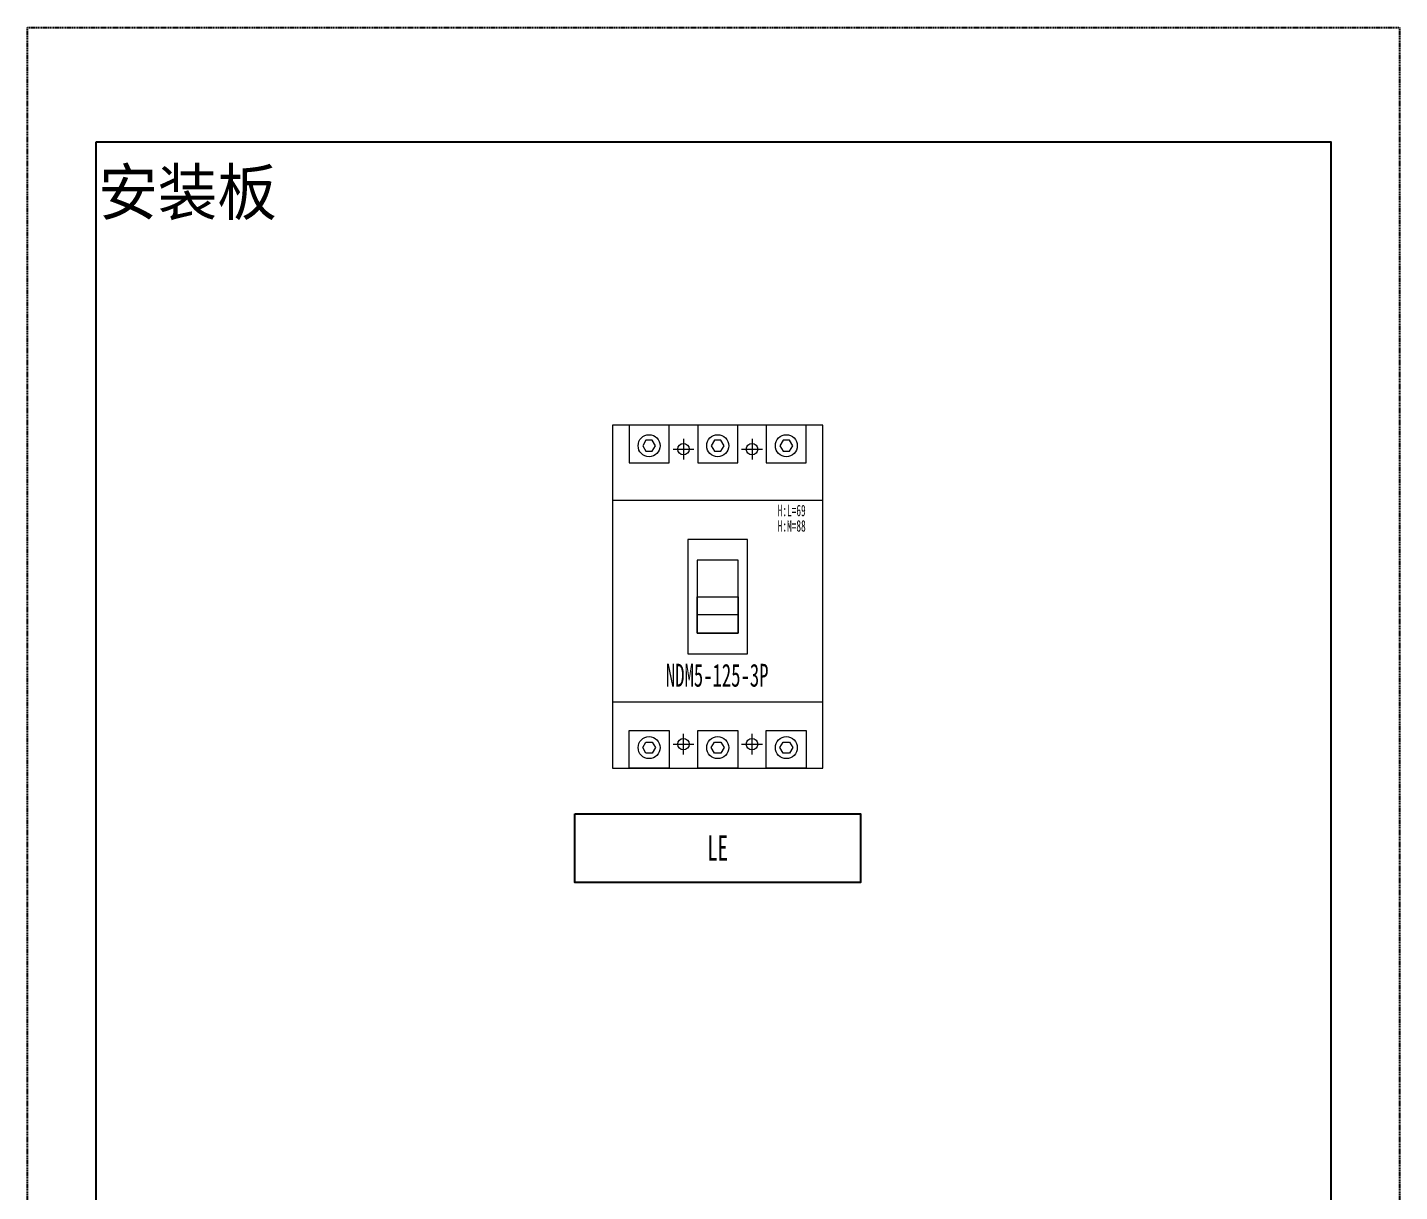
# Model space of a CAD drawing. Extents: x 411720 to 412320, y 372310 to 373410.
# Drawn here: x 411720 to 412320, y 372901 to 373410 of the extents above; entities that cross this region are included whole.
import ezdxf
from ezdxf.enums import TextEntityAlignment as Align

# ---------------------------------------------------------------- set-up
doc = ezdxf.new("R2010")
doc.units = 0
doc.header["$MEASUREMENT"] = 0
doc.linetypes.add('DASH', pattern=[0.35, 0.25, -0.1])
doc.linetypes.add('DASHED', pattern=[0.75, 0.5, -0.25])
doc.layers.add('元件', color=7, linetype='Continuous')
doc.layers.add('布置图', color=30, linetype='Continuous')
doc.layers.add('细线', color=7, linetype='Continuous', lineweight=0)
doc.styles.add('LEAD', font='', dxfattribs={"width": 0.8})
doc.styles.add('宋', font='', dxfattribs={"width": 0.7})
doc.styles.get('LEAD').set_extended_font_data('SimSun')
doc.styles.get('宋').set_extended_font_data('SimSun')

# ---------------------------------------------------------------- blocks, each defined once
blk = doc.blocks.new('Manufacturer光辉PartName剩余电流互感器Series一体式ShellFrame250LimitingCurrentRemarkPartTypeMinCurrent16MaxCurrent250PolesMinPower0MaxPower0LibType2DelFlgfalseUpdateDate')
at = {"color": 0, "transparency": 33554687}
blk.add_lwpolyline([(-62.5, 15), (62.5, 15), (62.5, -15), (-62.5, -15)], close=True, dxfattribs=at)
at = {"layer": '元件', "linetype": 'DASH', "transparency": 33554687, "style": 'LEAD', "width": 0.6}
blk.add_text('LE', height=11, dxfattribs=at).set_placement((0, -5.38), align=Align.CENTER)
blk = doc.blocks.new('Manufacturer光辉PartName塑壳断路器Series125ShellFrameLimitingCurrentRemarkPartTypeMinCurrent1MaxCurrent125Poles3PMinPower0MaxPower0LibType2DelFlgfalseUpdateDate')
at = {"layer": '细线'}
for p, q in [((-15, 69.03), (-15, 59.97)), ((15, 69.03), (15, 59.97)), ((-19.53, 64.5), (-10.47, 64.5)), ((10.47, 64.5), (19.53, 64.5)), ((-15, -69.03), (-15, -59.97)), ((15, -69.03), (15, -59.97)), ((-19.53, -64.5), (-10.47, -64.5)), ((10.47, -64.5), (19.53, -64.5))]:
    blk.add_line(p, q, dxfattribs=at)
for points in [[(-46, -75), (46, -75), (46, 75), (-46, 75)], [(-38.75, 58.5), (-21.25, 58.5), (-21.25, 75), (-38.75, 75)], [(-8.75, 58.5), (8.75, 58.5), (8.75, 75), (-8.75, 75)], [(21.25, 58.5), (38.75, 58.5), (38.75, 75), (21.25, 75)], [(-46, -46), (46, -46), (46, 42), (-46, 42)], [(-13, -25), (13, -25), (13, 25), (-13, 25)], [(-9, -16), (9, -16), (9, 16), (-9, 16)], [(-9, 0), (9, 0), (9, -16), (-9, -16)], [(-9, 0), (9, 0), (9, -8), (-9, -8)], [(-38.75, -58.5), (-21.25, -58.5), (-21.25, -75), (-38.75, -75)], [(-8.75, -58.5), (8.75, -58.5), (8.75, -75), (-8.75, -75)], [(21.25, -58.5), (38.75, -58.5), (38.75, -75), (21.25, -75)]]:
    blk.add_lwpolyline(points, close=True, dxfattribs=at)
at = {"layer": '细线', "color": 7}
for points in [[(-27.19, 66), (-28.59, 68.43), (-31.41, 68.43), (-32.81, 66), (-31.41, 63.57), (-28.59, 63.57)], [(2.81, 66), (1.41, 68.43), (-1.41, 68.43), (-2.81, 66), (-1.41, 63.57), (1.41, 63.57)], [(32.81, 66), (31.41, 68.43), (28.59, 68.43), (27.19, 66), (28.59, 63.57), (31.41, 63.57)], [(-27.19, -66), (-28.59, -68.43), (-31.41, -68.43), (-32.81, -66), (-31.41, -63.57), (-28.59, -63.57)], [(2.81, -66), (1.41, -68.43), (-1.41, -68.43), (-2.81, -66), (-1.41, -63.57), (1.41, -63.57)], [(32.81, -66), (31.41, -68.43), (28.59, -68.43), (27.19, -66), (28.59, -63.57), (31.41, -63.57)]]:
    blk.add_lwpolyline(points, close=True, dxfattribs=at)
for centre in [(-30, 66), (0, 66), (30, 66), (-30, -66), (0, -66), (30, -66)]:
    blk.add_circle(centre, 4.8, dxfattribs=at)
at = {"layer": '细线'}
for centre in [(-15, 64.5), (15, 64.5), (-15, -64.5), (15, -64.5)]:
    blk.add_circle(centre, 2.5, dxfattribs=at)
at = {"layer": '细线', "color": 7, "attachment_point": 1, "style": '宋'}
for s, insert, char_height, width in [('\\pxql;{\\fFangSong_GB2312|b0|i0|c134|p49;\\W0.6;H:L=69}', (26.23, 40.19), 5, 16.7991), ('\\pxql;{\\fFangSong_GB2312|b0|i0|c134|p49;\\W0.6;H:M=88}', (26.23, 33.45), 5, 16.7991), ('\\pxql;{\\fFangSong_GB2312|b0|i0|c134|p49;\\W0.6;NDM5-125-3P}', (-22.68, -29.34), 10, 49.2649)]:
    blk.add_mtext(s, dxfattribs=dict(at, insert=insert, char_height=char_height, width=width))

msp = doc.modelspace()

# ---------------------------------------------------------------- linework, layer by layer
at = {"color": 2}
msp.add_lwpolyline([(411749.6, 373359.77), (412289.6, 373359.77), (412289.6, 372359.77), (411749.6, 372359.77)], close=True, dxfattribs=at)
at = {"layer": '布置图', "linetype": 'DASHED'}
msp.add_lwpolyline([(411719.6, 373409.77), (412319.6, 373409.77), (412319.6, 372309.77), (411719.6, 372309.77)], close=True, dxfattribs=at)

# ---------------------------------------------------------------- block references
for name, p in [('Manufacturer光辉PartName塑壳断路器Series125ShellFrameLimitingCurrentRemarkPartTypeMinCurrent1MaxCurrent125Poles3PMinPower0MaxPower0LibType2DelFlgfalseUpdateDate', (412021.44, 373160.87)), ('Manufacturer光辉PartName剩余电流互感器Series一体式ShellFrame250LimitingCurrentRemarkPartTypeMinCurrent16MaxCurrent250PolesMinPower0MaxPower0LibType2DelFlgfalseUpdateDate', (412021.44, 373050.87))]:
    msp.add_blockref(name, p)

# ---------------------------------------------------------------- texts
at = {"color": 0}
msp.add_text('安装板', height=20, dxfattribs=at).set_placement((411750.6, 373337.77), align=Align.MIDDLE_LEFT)

doc.saveas('drawing.dxf')
